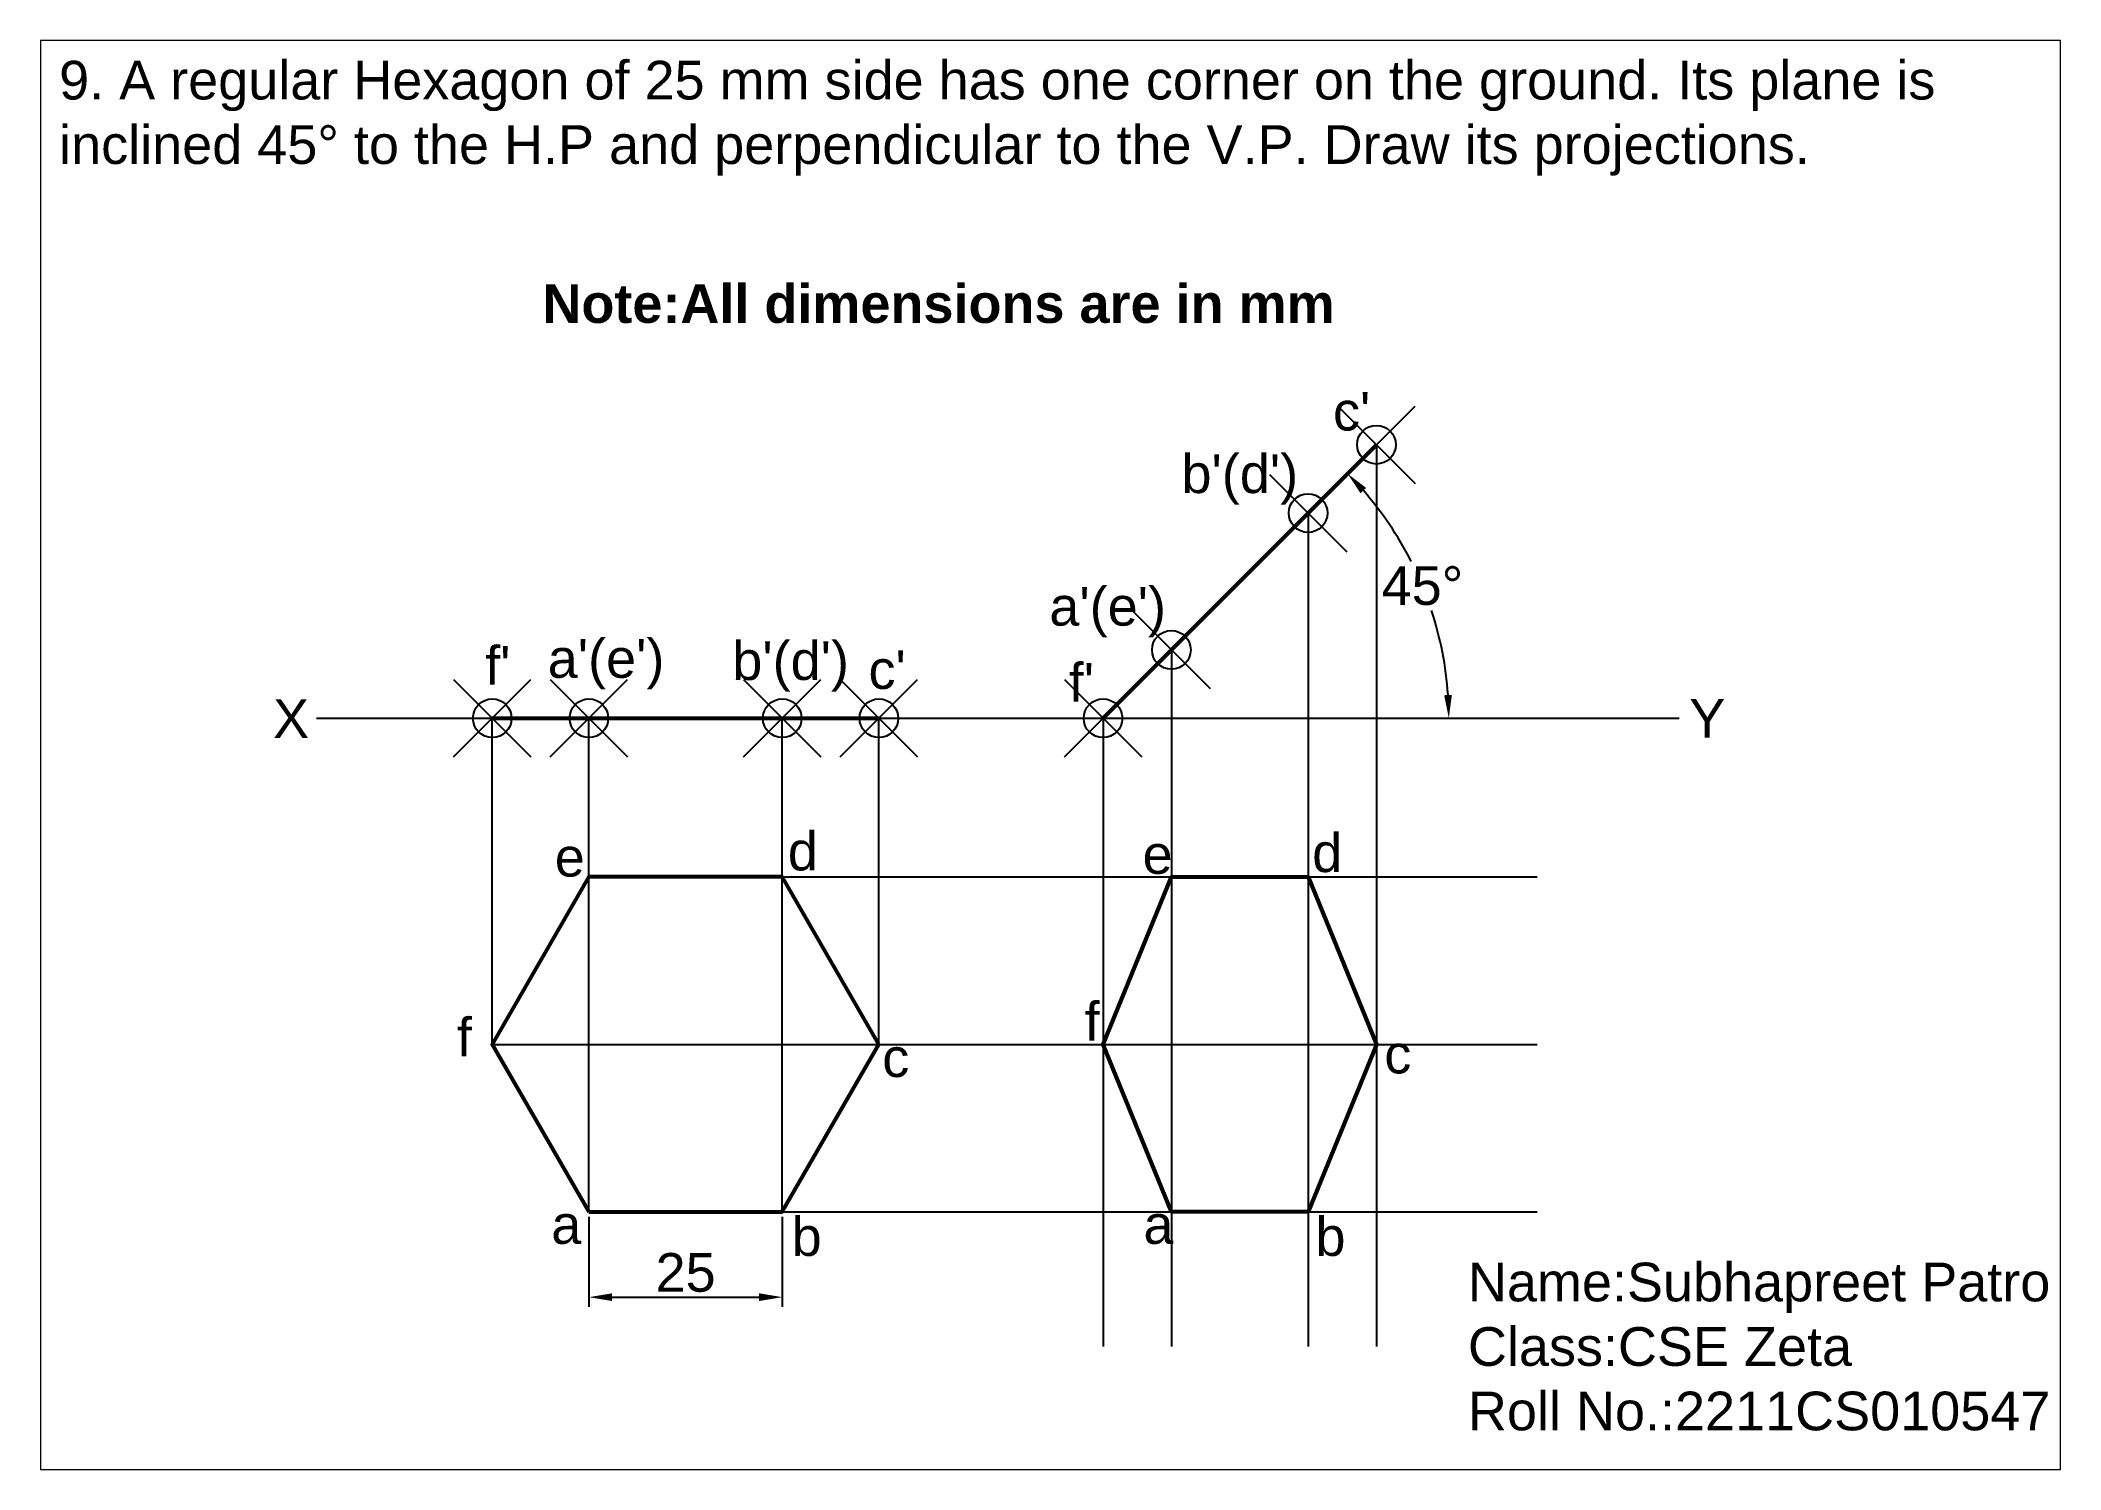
# Paper-space layout 'Layout9' of a CAD drawing. Header units: millimetres. Extents: x 30 to 267, y 21 to 189.
# The model-space entities are those that its viewports show. They can reach past a viewport. Long polylines and large blocks are cut down to what shows.
import ezdxf

# ---------------------------------------------------------------- set-up
doc = ezdxf.new("R2010")
doc.units = ezdxf.units.MM
doc.header["$PDMODE"] = 35
doc.header["$PDSIZE"] = 5
doc.styles.get("Standard").update_dxf_attribs({"font": 'arial.ttf'})
doc.dimstyles.new('ISO-25', dxfattribs={"dimtxt": 5, "dimasz": 3, "dimexe": 1.25, "dimexo": 0.625, "dimtad": 1, "dimtih": 1, "dimtoh": 1, "dimdec": 0, "dimtxsty": 'Standard', "dimcen": 2.5, "dimadec": 0, "dimazin": 0, "dimtfac": 1, "dimtdec": 0, "dimtmove": 0, "dimatfit": 3, "dimfxl": 1, "dimarcsym": 0})

# ---------------------------------------------------------------- blocks, each defined once
blk = doc.blocks.new('*D40')
at = {"color": 0, "lineweight": -2, "transparency": 16777216}
for start, end in [(26.97, 41.1552), (3.8448, 18.1703)]:
    blk.add_arc((3285.07, 151.46), 44.72, start, end, dxfattribs=at)
at = {"color": 0, "transparency": 16777216}
for points in [[(3318.37, 180.55), (3319.1, 181.23), (3316.69, 183.08)], [(3330.19, 154.48), (3329.19, 154.44), (3329.79, 151.46)]]:
    blk.add_solid(points, dxfattribs=at)
at = {"layer": 'Defpoints', "color": 0, "transparency": 16777216}
for p in [(3320.43, 186.82), (3328.26, 163.03), (3183.34, 151.46), (3285.07, 151.46), (3359.59, 151.46)]:
    blk.add_point(p, dxfattribs=at)
at = {"color": 0, "transparency": 16777216, "insert": (3326.38, 168.57), "char_height": 5, "attachment_point": 5}
blk.add_mtext('45°', dxfattribs=at)
blk = doc.blocks.new('*D41')
at = {"color": 0, "lineweight": -2, "transparency": 16777216}
for p, q in [((3218.59, 87.03), (3218.59, 75.38)), ((3243.59, 87.03), (3243.59, 75.38)), ((3221.59, 76.63), (3240.59, 76.63))]:
    blk.add_line(p, q, dxfattribs=at)
at = {"color": 0, "transparency": 16777216}
for points in [[(3221.59, 77.13), (3221.59, 76.13), (3218.59, 76.63)], [(3240.59, 77.13), (3240.59, 76.13), (3243.59, 76.63)]]:
    blk.add_solid(points, dxfattribs=at)
at = {"layer": 'Defpoints', "color": 0, "transparency": 16777216}
for p in [(3218.59, 87.65), (3243.59, 87.65), (3243.59, 76.63)]:
    blk.add_point(p, dxfattribs=at)
at = {"color": 0, "transparency": 16777216, "insert": (3231.09, 79.8), "char_height": 5, "attachment_point": 5}
blk.add_mtext('25', dxfattribs=at)

msp = doc.modelspace()

# ---------------------------------------------------------------- linework, layer by layer
at = {"lineweight": 53}
for p, q in [((3285.07, 151.46), (3320.43, 186.82)), ((3206.09, 151.46), (3256.09, 151.46))]:
    msp.add_line(p, q, dxfattribs=at)
for p, q in [((3320.43, 186.82), (3320.43, 70.27)), ((3311.59, 177.98), (3311.59, 70.27)), ((3293.91, 160.3), (3293.91, 70.27)), ((3183.34, 151.46), (3359.59, 151.46)), ((3206.09, 109.3), (3206.09, 151.46)), ((3218.59, 87.65), (3218.59, 151.46)), ((3243.59, 87.65), (3243.59, 151.46)), ((3256.09, 109.3), (3256.09, 151.46)), ((3285.07, 151.46), (3285.07, 70.27)), ((3218.59, 130.95), (3341.23, 130.95)), ((3206.09, 109.3), (3341.23, 109.3)), ((3218.59, 87.65), (3341.23, 87.65))]:
    msp.add_line(p, q)
msp.add_lwpolyline([(3218.59, 87.65), (3243.59, 87.65), (3256.09, 109.3), (3243.59, 130.95), (3218.59, 130.95), (3206.09, 109.3)], close=True, dxfattribs=at)
msp.add_lwpolyline([(3285.07, 109.3), (3293.91, 130.95), (3311.59, 130.95), (3320.43, 109.3), (3311.59, 87.65), (3293.91, 87.65), (3285.07, 109.3)], dxfattribs=at)
for p in [(3320.43, 186.82), (3311.59, 177.98), (3293.91, 160.3), (3285.07, 151.46), (3206.09, 151.46), (3218.59, 151.46), (3243.59, 151.46), (3256.09, 151.46)]:
    msp.add_point(p)

# ---------------------------------------------------------------- texts
at = {"char_height": 5, "attachment_point": 1}
for s, width, insert in [('9. A regular Hexagon of 25 mm side has one corner on the ground. Its plane is \\Pinclined 45%%D to the H.P and perpendicular to the V.P. Draw its projections.', 318.0636, (3150.07, 236.44)), ('{\\fArial|b1|i0|c0|p34;Note:All dimensions are in mm}', 127.5297, (3212.57, 207.56)), ("c'", 12.9339, (3314.81, 193.65)), ("b'(d')", 19.8071, (3295.22, 185.57)), ("a'(e')", 25.6126, (3278.13, 168.43)), ("f' ", 22.315, (3205.16, 160.78)), ("a'(e')", 25.6126, (3213.26, 161.69)), ("b'(d')", 19.8071, (3237.13, 161.41)), ("c'", 12.9339, (3254.74, 160.25)), ("f' ", 22.315, (3280.64, 158.59)), ('X', 4.5828, (3177.74, 153.92)), ('Y', 9.776, (3360.89, 153.94)), ('\\pxt0;d', 41.024, (3244.31, 136.79)), ('\\pxt0;d', 41.024, (3312.12, 136.58)), ('\\pxt0;e', 41.024, (3214.17, 136)), ('\\pxt0;e', 41.024, (3290.19, 136.35)), ('\\pxt0;f', 41.024, (3282.7, 114.79)), ('\\pxt0;f', 41.024, (3201.51, 112.74)), ('\\pxt0;c', 41.024, (3256.52, 110.09)), ('\\pxt0;c', 41.024, (3321.45, 110.55)), ('\\pxt0;a', 41.024, (3213.72, 88.52)), ('\\pxt0;b', 41.024, (3244.81, 86.97)), ('\\pxt0;a', 41.024, (3290.3, 88.52)), ('\\pxt0;b', 41.024, (3312.55, 86.97)), ('Name:Subhapreet Patro\\PClass:CSE Zeta\\PRoll No.:2211CS010547', 93.3731, (3332.26, 81.09))]:
    msp.add_mtext_dynamic_manual_height_columns(s, width=width, gutter_width=25, heights=[0], dxfattribs=dict(at, insert=insert))

# ---------------------------------------------------------------- dimensions: what is measured, and where the dimension line sits
dim = msp.add_angular_dim_2l(base=(3328.26, 163.03), line1=((3285.07, 151.46), (3320.43, 186.82)), line2=((3183.34, 151.46), (3359.59, 151.46)), dimstyle='ISO-25')
dim.commit()
dim.dimension.update_dxf_attribs({"geometry": '*D40', "text_midpoint": (3326.38, 168.57)})
dim = msp.add_aligned_dim(p1=(3218.59, 87.65), p2=(3243.59, 87.65), distance=-11.03, dimstyle='ISO-25')
dim.commit()
dim.dimension.update_dxf_attribs({"geometry": '*D41', "text_midpoint": (3231.09, 79.8)})

psp = doc.layouts.new('Layout9')

# ---------------------------------------------------------------- viewports
at = {"layer": '0'}
psp.add_viewport(center=(148.5, 105), size=(237.6, 168), view_center_point=(3278.28, 146.71), view_height=184.7276, dxfattribs=at)

doc.saveas('drawing.dxf')
